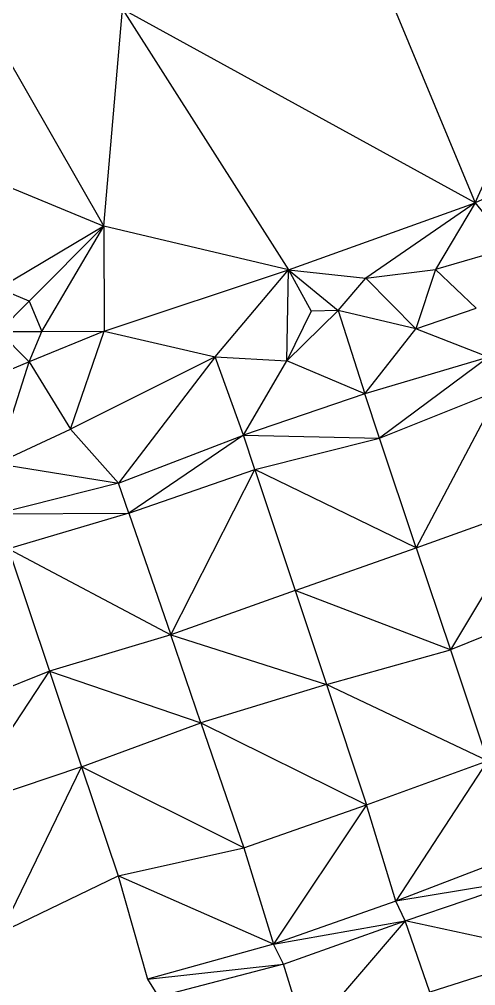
# Model space of a CAD drawing. Header units: inches. Extents: x 2000000 to 2613718, y 1000000 to 1269741.
# Drawn here: x 2612814.6 to 2613026.8, y 1267275.8 to 1267725 of the extents above; entities that cross this region are included whole.
import ezdxf

# ---------------------------------------------------------------- set-up
doc = ezdxf.new("R2010")
doc.units = ezdxf.units.IN
doc.header["$MEASUREMENT"] = 0

msp = doc.modelspace()

# ---------------------------------------------------------------- linework, layer by layer
for points, elevation in [([(2612999.02, 1267581.13), (2612962.92, 1267589.68)], 245.71), ([(2612999.02, 1267581.13), (2612962.92, 1267589.68)], 245.71), ([(2612865.55, 1267495.45), (2612860.78, 1267509.37)], 245.6), ([(2612865.55, 1267495.45), (2612860.78, 1267509.37)], 245.6)]:
    msp.add_lwpolyline(points, dxfattribs=dict(elevation=elevation))
for points in [[(2613026.55, 1267639.69, 245.8), (2613116.85, 1267839.87, 246.37)], [(2613026.55, 1267639.69, 245.8), (2613116.85, 1267839.87, 246.37)], [(2612771.12, 1267773.29, 245.9), (2612853.92, 1267628.83, 245.71)], [(2612771.12, 1267773.29, 245.9), (2612853.92, 1267628.83, 245.71)], [(2612971.12, 1267773.29, 246.02), (2613026.55, 1267639.69, 245.8)], [(2612971.12, 1267773.29, 246.02), (2613026.55, 1267639.69, 245.8)], [(2612853.92, 1267628.83, 245.71), (2612862.63, 1267729.83, 245.87)], [(2612853.92, 1267628.83, 245.71), (2612862.63, 1267729.83, 245.87)], [(2612862.63, 1267729.83, 245.87), (2612939.81, 1267608.54, 245.71)], [(2613026.55, 1267639.69, 245.8), (2612862.63, 1267729.83, 245.87)], [(2612862.63, 1267729.83, 245.87), (2612939.81, 1267608.54, 245.71)], [(2613026.55, 1267639.69, 245.8), (2612862.63, 1267729.83, 245.87)], [(2613113.73, 1267678.79, 245.93), (2613026.55, 1267639.69, 245.8)], [(2613113.73, 1267678.79, 245.93), (2613026.55, 1267639.69, 245.8)], [(2612805.04, 1267649.08, 245.71), (2612853.92, 1267628.83, 245.71)], [(2612805.04, 1267649.08, 245.71), (2612853.92, 1267628.83, 245.71)], [(2612939.81, 1267608.54, 245.71), (2613026.55, 1267639.69, 245.8)], [(2612939.81, 1267608.54, 245.71), (2613026.55, 1267639.69, 245.8)], [(2613026.55, 1267639.69, 245.8), (2612975.66, 1267604.74, 245.72)], [(2613026.55, 1267639.69, 245.8), (2612975.66, 1267604.74, 245.72)], [(2613026.55, 1267639.69, 245.8), (2613008.07, 1267608.76, 245.74)], [(2613026.55, 1267639.69, 245.8), (2613008.07, 1267608.76, 245.74)], [(2613026.55, 1267639.69, 245.8), (2613043.25, 1267618.95, 245.77)], [(2613026.55, 1267639.69, 245.8), (2613043.25, 1267618.95, 245.77)], [(2612853.92, 1267628.83, 245.71), (2612805.04, 1267599.95, 245.65)], [(2612853.92, 1267628.83, 245.71), (2612805.04, 1267599.95, 245.65)], [(2612853.92, 1267628.83, 245.71), (2612819.18, 1267594.09, 245.64)], [(2612853.92, 1267628.83, 245.71), (2612819.18, 1267594.09, 245.64)], [(2612825.04, 1267579.95, 245.62), (2612853.92, 1267628.83, 245.71)], [(2612825.04, 1267579.95, 245.62), (2612853.92, 1267628.83, 245.71)], [(2612853.92, 1267628.83, 245.71), (2612853.99, 1267580.08, 245.64)], [(2612939.81, 1267608.54, 245.71), (2612853.92, 1267628.83, 245.71)], [(2612853.92, 1267628.83, 245.71), (2612853.99, 1267580.08, 245.64)], [(2612939.81, 1267608.54, 245.71), (2612853.92, 1267628.83, 245.71)], [(2613043.25, 1267618.95, 245.77), (2613008.07, 1267608.76, 245.74)], [(2613043.25, 1267618.95, 245.77), (2613008.07, 1267608.76, 245.74)], [(2612853.99, 1267580.08, 245.64), (2612939.81, 1267608.54, 245.71)], [(2612853.99, 1267580.08, 245.64), (2612939.81, 1267608.54, 245.71)], [(2612905.63, 1267568.11, 245.67), (2612939.81, 1267608.54, 245.71)], [(2612905.63, 1267568.11, 245.67), (2612939.81, 1267608.54, 245.71)], [(2612938.98, 1267566.31, 245.67), (2612939.81, 1267608.54, 245.71)], [(2612938.98, 1267566.31, 245.67), (2612939.81, 1267608.54, 245.71)], [(2612939.81, 1267608.54, 245.71), (2612975.66, 1267604.74, 245.72)], [(2612939.81, 1267608.54, 245.71), (2612962.92, 1267589.68, 245.71)], [(2612939.81, 1267608.54, 245.71), (2612950.29, 1267589.42, 245.7)], [(2612939.81, 1267608.54, 245.71), (2612975.66, 1267604.74, 245.72)], [(2612939.81, 1267608.54, 245.71), (2612962.92, 1267589.68, 245.71)], [(2612939.81, 1267608.54, 245.71), (2612950.29, 1267589.42, 245.7)], [(2612975.66, 1267604.74, 245.72), (2613008.07, 1267608.76, 245.74)], [(2612975.66, 1267604.74, 245.72), (2613008.07, 1267608.76, 245.74)], [(2613008.07, 1267608.76, 245.74), (2612999.02, 1267581.13, 245.71)], [(2613008.07, 1267608.76, 245.74), (2612999.02, 1267581.13, 245.71)], [(2613027.05, 1267590.82, 245.73), (2613008.07, 1267608.76, 245.74)], [(2613027.05, 1267590.82, 245.73), (2613008.07, 1267608.76, 245.74)], [(2612962.92, 1267589.68, 245.71), (2612975.66, 1267604.74, 245.72)], [(2612962.92, 1267589.68, 245.71), (2612975.66, 1267604.74, 245.72)], [(2612999.02, 1267581.13, 245.71), (2612975.66, 1267604.74, 245.72)], [(2612999.02, 1267581.13, 245.71), (2612975.66, 1267604.74, 245.72)], [(2612819.18, 1267594.09, 245.64), (2612805.04, 1267599.95, 245.65)], [(2612819.18, 1267594.09, 245.64), (2612805.04, 1267599.95, 245.65)], [(2612805.04, 1267579.95, 245.61), (2612819.18, 1267594.09, 245.64)], [(2612805.04, 1267579.95, 245.61), (2612819.18, 1267594.09, 245.64)], [(2612819.18, 1267594.09, 245.64), (2612825.04, 1267579.95, 245.62)], [(2612819.18, 1267594.09, 245.64), (2612825.04, 1267579.95, 245.62)], [(2612938.98, 1267566.31, 245.67), (2612962.92, 1267589.68, 245.71)], [(2612938.98, 1267566.31, 245.67), (2612962.92, 1267589.68, 245.71)], [(2612950.29, 1267589.42, 245.7), (2612938.98, 1267566.31, 245.67)], [(2612950.29, 1267589.42, 245.7), (2612938.98, 1267566.31, 245.67)], [(2612962.92, 1267589.68, 245.71), (2612950.29, 1267589.42, 245.7)], [(2612962.92, 1267589.68, 245.71), (2612950.29, 1267589.42, 245.7)], [(2612962.92, 1267589.68, 245.71), (2612975.25, 1267550.87, 245.68)], [(2612962.92, 1267589.68, 245.71), (2612975.25, 1267550.87, 245.68)], [(2612999.02, 1267581.13, 245.71), (2613027.05, 1267590.82, 245.73)], [(2612999.02, 1267581.13, 245.71), (2613027.05, 1267590.82, 245.73)], [(2612975.25, 1267550.87, 245.68), (2612999.02, 1267581.13, 245.71)], [(2612975.25, 1267550.87, 245.68), (2612999.02, 1267581.13, 245.71)], [(2613032.75, 1267567.93, 245.71), (2612999.02, 1267581.13, 245.71)], [(2613032.75, 1267567.93, 245.71), (2612999.02, 1267581.13, 245.71)], [(2612805.04, 1267579.95, 245.61), (2612825.04, 1267579.95, 245.62)], [(2612819.18, 1267565.81, 245.6), (2612805.04, 1267579.95, 245.61)], [(2612805.04, 1267579.95, 245.61), (2612825.04, 1267579.95, 245.62)], [(2612819.18, 1267565.81, 245.6), (2612805.04, 1267579.95, 245.61)], [(2612853.99, 1267580.08, 245.64), (2612819.18, 1267565.81, 245.6)], [(2612853.99, 1267580.08, 245.64), (2612819.18, 1267565.81, 245.6)], [(2612819.18, 1267565.81, 245.6), (2612825.04, 1267579.95, 245.62)], [(2612819.18, 1267565.81, 245.6), (2612825.04, 1267579.95, 245.62)], [(2612825.04, 1267579.95, 245.62), (2612853.99, 1267580.08, 245.64)], [(2612825.04, 1267579.95, 245.62), (2612853.99, 1267580.08, 245.64)], [(2612838.41, 1267534.46, 245.59), (2612853.99, 1267580.08, 245.64)], [(2612838.41, 1267534.46, 245.59), (2612853.99, 1267580.08, 245.64)], [(2612853.99, 1267580.08, 245.64), (2612905.63, 1267568.11, 245.67)], [(2612853.99, 1267580.08, 245.64), (2612905.63, 1267568.11, 245.67)], [(2612905.63, 1267568.11, 245.67), (2612838.41, 1267534.46, 245.59)], [(2612905.63, 1267568.11, 245.67), (2612838.41, 1267534.46, 245.59)], [(2612905.63, 1267568.11, 245.67), (2612860.78, 1267509.37, 245.6)], [(2612905.63, 1267568.11, 245.67), (2612860.78, 1267509.37, 245.6)], [(2612918.8, 1267531.73, 245.65), (2612905.63, 1267568.11, 245.67)], [(2612905.63, 1267568.11, 245.67), (2612938.98, 1267566.31, 245.67)], [(2612918.8, 1267531.73, 245.65), (2612905.63, 1267568.11, 245.67)], [(2612905.63, 1267568.11, 245.67), (2612938.98, 1267566.31, 245.67)], [(2613032.75, 1267567.93, 245.71), (2612975.25, 1267550.87, 245.68)], [(2613032.75, 1267567.93, 245.71), (2612975.25, 1267550.87, 245.68)], [(2613032.75, 1267567.93, 245.71), (2612982.11, 1267530.37, 245.66)], [(2613032.75, 1267567.93, 245.71), (2612982.11, 1267530.37, 245.66)], [(2612804.05, 1267518.61, 245.53), (2612819.18, 1267565.81, 245.6)], [(2612804.05, 1267518.61, 245.53), (2612819.18, 1267565.81, 245.6)], [(2612819.18, 1267565.81, 245.6), (2612805.04, 1267559.95, 245.58)], [(2612819.18, 1267565.81, 245.6), (2612805.04, 1267559.95, 245.58)], [(2612819.18, 1267565.81, 245.6), (2612838.41, 1267534.46, 245.59)], [(2612819.18, 1267565.81, 245.6), (2612838.41, 1267534.46, 245.59)], [(2612918.8, 1267531.73, 245.65), (2612938.98, 1267566.31, 245.67)], [(2612918.8, 1267531.73, 245.65), (2612938.98, 1267566.31, 245.67)], [(2612975.25, 1267550.87, 245.68), (2612938.98, 1267566.31, 245.67)], [(2612975.25, 1267550.87, 245.68), (2612938.98, 1267566.31, 245.67)], [(2612975.25, 1267550.87, 245.68), (2612918.8, 1267531.73, 245.65)], [(2612975.25, 1267550.87, 245.68), (2612918.8, 1267531.73, 245.65)], [(2612982.11, 1267530.37, 245.66), (2612975.25, 1267550.87, 245.68)], [(2612982.11, 1267530.37, 245.66), (2612975.25, 1267550.87, 245.68)], [(2612982.11, 1267530.37, 245.66), (2613037.84, 1267552.72, 245.68)], [(2612982.11, 1267530.37, 245.66), (2613037.84, 1267552.72, 245.68)], [(2613037.84, 1267552.72, 245.68), (2612999.19, 1267479.31, 245.65)], [(2613037.84, 1267552.72, 245.68), (2612999.19, 1267479.31, 245.65)], [(2612804.05, 1267518.61, 245.53), (2612838.41, 1267534.46, 245.59)], [(2612804.05, 1267518.61, 245.53), (2612838.41, 1267534.46, 245.59)], [(2612838.41, 1267534.46, 245.59), (2612860.78, 1267509.37, 245.6)], [(2612838.41, 1267534.46, 245.59), (2612860.78, 1267509.37, 245.6)], [(2612860.78, 1267509.37, 245.6), (2612918.8, 1267531.73, 245.65)], [(2612860.78, 1267509.37, 245.6), (2612918.8, 1267531.73, 245.65)], [(2612918.8, 1267531.73, 245.65), (2612865.55, 1267495.45, 245.6)], [(2612918.8, 1267531.73, 245.65), (2612865.55, 1267495.45, 245.6)], [(2612918.8, 1267531.73, 245.65), (2612982.11, 1267530.37, 245.66)], [(2612924.11, 1267515.8, 245.63), (2612918.8, 1267531.73, 245.65)], [(2612918.8, 1267531.73, 245.65), (2612982.11, 1267530.37, 245.66)], [(2612924.11, 1267515.8, 245.63), (2612918.8, 1267531.73, 245.65)], [(2612924.11, 1267515.8, 245.63), (2612982.11, 1267530.37, 245.66)], [(2612924.11, 1267515.8, 245.63), (2612982.11, 1267530.37, 245.66)], [(2612999.19, 1267479.31, 245.65), (2612982.11, 1267530.37, 245.66)], [(2612999.19, 1267479.31, 245.65), (2612982.11, 1267530.37, 245.66)], [(2612804.05, 1267518.61, 245.53), (2612860.78, 1267509.37, 245.6)], [(2612804.05, 1267518.61, 245.53), (2612860.78, 1267509.37, 245.6)], [(2612865.55, 1267495.45, 245.6), (2612924.11, 1267515.8, 245.63)], [(2612865.55, 1267495.45, 245.6), (2612924.11, 1267515.8, 245.63)], [(2612884.97, 1267438.87, 245.6), (2612924.11, 1267515.8, 245.63)], [(2612884.97, 1267438.87, 245.6), (2612924.11, 1267515.8, 245.63)], [(2612924.11, 1267515.8, 245.63), (2612942.85, 1267459.51, 245.63)], [(2612999.19, 1267479.31, 245.65), (2612924.11, 1267515.8, 245.63)], [(2612924.11, 1267515.8, 245.63), (2612942.85, 1267459.51, 245.63)], [(2612999.19, 1267479.31, 245.65), (2612924.11, 1267515.8, 245.63)], [(2612860.78, 1267509.37, 245.6), (2612804.15, 1267495.21, 245.55)], [(2612860.78, 1267509.37, 245.6), (2612804.15, 1267495.21, 245.55)], [(2612999.19, 1267479.31, 245.65), (2613055.63, 1267499.64, 245.67)], [(2612999.19, 1267479.31, 245.65), (2613055.63, 1267499.64, 245.67)], [(2613055.63, 1267499.64, 245.67), (2613015.07, 1267431.87, 245.65)], [(2613055.63, 1267499.64, 245.67), (2613015.07, 1267431.87, 245.65)], [(2612804.15, 1267495.21, 245.55), (2612865.55, 1267495.45, 245.6)], [(2612804.15, 1267495.21, 245.55), (2612865.55, 1267495.45, 245.6)], [(2612865.55, 1267495.45, 245.6), (2612809.61, 1267478.9, 245.54)], [(2612865.55, 1267495.45, 245.6), (2612809.61, 1267478.9, 245.54)], [(2612865.55, 1267495.45, 245.6), (2612884.97, 1267438.87, 245.6)], [(2612865.55, 1267495.45, 245.6), (2612884.97, 1267438.87, 245.6)], [(2612809.61, 1267478.9, 245.54), (2612884.97, 1267438.87, 245.6)], [(2612809.61, 1267478.9, 245.54), (2612828.65, 1267422.05, 245.56)], [(2612809.61, 1267478.9, 245.54), (2612884.97, 1267438.87, 245.6)], [(2612809.61, 1267478.9, 245.54), (2612828.65, 1267422.05, 245.56)], [(2612942.85, 1267459.51, 245.63), (2612999.19, 1267479.31, 245.65)], [(2612942.85, 1267459.51, 245.63), (2612999.19, 1267479.31, 245.65)], [(2612999.19, 1267479.31, 245.65), (2613015.07, 1267431.87, 245.65)], [(2612999.19, 1267479.31, 245.65), (2613015.07, 1267431.87, 245.65)], [(2612942.85, 1267459.51, 245.63), (2612884.97, 1267438.87, 245.6)], [(2612942.85, 1267459.51, 245.63), (2612884.97, 1267438.87, 245.6)], [(2612942.85, 1267459.51, 245.63), (2612957.41, 1267415.8, 245.64)], [(2613015.07, 1267431.87, 245.65), (2612942.85, 1267459.51, 245.63)], [(2612942.85, 1267459.51, 245.63), (2612957.41, 1267415.8, 245.64)], [(2613015.07, 1267431.87, 245.65), (2612942.85, 1267459.51, 245.63)], [(2613070.8, 1267454.35, 245.67), (2613015.07, 1267431.87, 245.65)], [(2613070.8, 1267454.35, 245.67), (2613015.07, 1267431.87, 245.65)], [(2612884.97, 1267438.87, 245.6), (2612828.65, 1267422.05, 245.56)], [(2612884.97, 1267438.87, 245.6), (2612828.65, 1267422.05, 245.56)], [(2612884.97, 1267438.87, 245.6), (2612957.41, 1267415.8, 245.64)], [(2612898.97, 1267398.05, 245.62), (2612884.97, 1267438.87, 245.6)], [(2612884.97, 1267438.87, 245.6), (2612957.41, 1267415.8, 245.64)], [(2612898.97, 1267398.05, 245.62), (2612884.97, 1267438.87, 245.6)], [(2612957.41, 1267415.8, 245.64), (2613015.07, 1267431.87, 245.65)], [(2612957.41, 1267415.8, 245.64), (2613015.07, 1267431.87, 245.65)], [(2613015.07, 1267431.87, 245.65), (2613032.33, 1267380.29, 245.7)], [(2613015.07, 1267431.87, 245.65), (2613032.33, 1267380.29, 245.7)], [(2612828.65, 1267422.05, 245.56), (2612773, 1267399.68, 245.53)], [(2612828.65, 1267422.05, 245.56), (2612773, 1267399.68, 245.53)], [(2612786.85, 1267358.57, 245.56), (2612828.65, 1267422.05, 245.56)], [(2612786.85, 1267358.57, 245.56), (2612828.65, 1267422.05, 245.56)], [(2612828.65, 1267422.05, 245.56), (2612898.97, 1267398.05, 245.62)], [(2612828.65, 1267422.05, 245.56), (2612843.54, 1267377.57, 245.59)], [(2612828.65, 1267422.05, 245.56), (2612898.97, 1267398.05, 245.62)], [(2612828.65, 1267422.05, 245.56), (2612843.54, 1267377.57, 245.59)], [(2612957.41, 1267415.8, 245.64), (2612898.97, 1267398.05, 245.62)], [(2612957.41, 1267415.8, 245.64), (2612898.97, 1267398.05, 245.62)], [(2612957.41, 1267415.8, 245.64), (2612976.05, 1267359.85, 245.71)], [(2613032.33, 1267380.29, 245.7), (2612957.41, 1267415.8, 245.64)], [(2612957.41, 1267415.8, 245.64), (2612976.05, 1267359.85, 245.71)], [(2613032.33, 1267380.29, 245.7), (2612957.41, 1267415.8, 245.64)], [(2612843.54, 1267377.57, 245.59), (2612898.97, 1267398.05, 245.62)], [(2612843.54, 1267377.57, 245.59), (2612898.97, 1267398.05, 245.62)], [(2612898.97, 1267398.05, 245.62), (2612976.05, 1267359.85, 245.71)], [(2612898.97, 1267398.05, 245.62), (2612918.94, 1267339.86, 245.7)], [(2612898.97, 1267398.05, 245.62), (2612976.05, 1267359.85, 245.71)], [(2612898.97, 1267398.05, 245.62), (2612918.94, 1267339.86, 245.7)], [(2612976.05, 1267359.85, 245.71), (2613032.33, 1267380.29, 245.7)], [(2612976.05, 1267359.85, 245.71), (2613032.33, 1267380.29, 245.7)], [(2613032.33, 1267380.29, 245.7), (2612989.73, 1267315.09, 245.84)], [(2613032.33, 1267380.29, 245.7), (2612989.73, 1267315.09, 245.84)], [(2612843.54, 1267377.57, 245.59), (2612786.85, 1267358.57, 245.56)], [(2612843.54, 1267377.57, 245.59), (2612786.85, 1267358.57, 245.56)], [(2612806.35, 1267300.72, 245.62), (2612843.54, 1267377.57, 245.59)], [(2612806.35, 1267300.72, 245.62), (2612843.54, 1267377.57, 245.59)], [(2612843.54, 1267377.57, 245.59), (2612860.49, 1267326.95, 245.66)], [(2612918.94, 1267339.86, 245.7), (2612843.54, 1267377.57, 245.59)], [(2612843.54, 1267377.57, 245.59), (2612860.49, 1267326.95, 245.66)], [(2612918.94, 1267339.86, 245.7), (2612843.54, 1267377.57, 245.59)], [(2612918.94, 1267339.86, 245.7), (2612976.05, 1267359.85, 245.71)], [(2612918.94, 1267339.86, 245.7), (2612976.05, 1267359.85, 245.71)], [(2612976.05, 1267359.85, 245.71), (2612932.73, 1267295.1, 245.83)], [(2612976.05, 1267359.85, 245.71), (2612932.73, 1267295.1, 245.83)], [(2612989.73, 1267315.09, 245.84), (2612976.05, 1267359.85, 245.71)], [(2612989.73, 1267315.09, 245.84), (2612976.05, 1267359.85, 245.71)], [(2612860.49, 1267326.95, 245.66), (2612918.94, 1267339.86, 245.7)], [(2612860.49, 1267326.95, 245.66), (2612918.94, 1267339.86, 245.7)], [(2612918.94, 1267339.86, 245.7), (2612932.73, 1267295.1, 245.83)], [(2612918.94, 1267339.86, 245.7), (2612932.73, 1267295.1, 245.83)], [(2613047.48, 1267337.3, 245.83), (2612989.73, 1267315.09, 245.84)], [(2613047.48, 1267337.3, 245.83), (2612989.73, 1267315.09, 245.84)], [(2612806.35, 1267300.72, 245.62), (2612860.49, 1267326.95, 245.66)], [(2612806.35, 1267300.72, 245.62), (2612860.49, 1267326.95, 245.66)], [(2612860.49, 1267326.95, 245.66), (2612874.25, 1267278.82, 245.79)], [(2612932.73, 1267295.1, 245.83), (2612860.49, 1267326.95, 245.66)], [(2612860.49, 1267326.95, 245.66), (2612874.25, 1267278.82, 245.79)], [(2612932.73, 1267295.1, 245.83), (2612860.49, 1267326.95, 245.66)], [(2613050.75, 1267325.21, 245.92), (2612989.73, 1267315.09, 245.84)], [(2613050.75, 1267325.21, 245.92), (2612989.73, 1267315.09, 245.84)], [(2612993.97, 1267306.03, 245.9), (2613050.75, 1267325.21, 245.92)], [(2612993.97, 1267306.03, 245.9), (2613050.75, 1267325.21, 245.92)], [(2612989.73, 1267315.09, 245.84), (2612932.73, 1267295.1, 245.83)], [(2612989.73, 1267315.09, 245.84), (2612932.73, 1267295.1, 245.83)], [(2612993.97, 1267306.03, 245.9), (2612989.73, 1267315.09, 245.84)], [(2612993.97, 1267306.03, 245.9), (2612989.73, 1267315.09, 245.84)], [(2612932.73, 1267295.1, 245.83), (2612993.97, 1267306.03, 245.9)], [(2612932.73, 1267295.1, 245.83), (2612993.97, 1267306.03, 245.9)], [(2612937.5, 1267285.75, 245.89), (2612993.97, 1267306.03, 245.9)], [(2612937.5, 1267285.75, 245.89), (2612993.97, 1267306.03, 245.9)], [(2612993.97, 1267306.03, 245.9), (2612947.87, 1267252.09, 246.04)], [(2612993.97, 1267306.03, 245.9), (2612947.87, 1267252.09, 246.04)], [(2613005.53, 1267272.84, 246.08), (2612993.97, 1267306.03, 245.9)], [(2613062.89, 1267291.06, 246.13), (2612993.97, 1267306.03, 245.9)], [(2613005.53, 1267272.84, 246.08), (2612993.97, 1267306.03, 245.9)], [(2613062.89, 1267291.06, 246.13), (2612993.97, 1267306.03, 245.9)], [(2612932.73, 1267295.1, 245.83), (2612874.25, 1267278.82, 245.79)], [(2612932.73, 1267295.1, 245.83), (2612874.25, 1267278.82, 245.79)], [(2612937.5, 1267285.75, 245.89), (2612932.73, 1267295.1, 245.83)], [(2612937.5, 1267285.75, 245.89), (2612932.73, 1267295.1, 245.83)], [(2613062.89, 1267291.06, 246.13), (2613005.53, 1267272.84, 246.08)], [(2613062.89, 1267291.06, 246.13), (2613005.53, 1267272.84, 246.08)], [(2612874.25, 1267278.82, 245.79), (2612937.5, 1267285.75, 245.89)], [(2612874.25, 1267278.82, 245.79), (2612937.5, 1267285.75, 245.89)], [(2612937.5, 1267285.75, 245.89), (2612879.32, 1267270.71, 245.84)], [(2612937.5, 1267285.75, 245.89), (2612879.32, 1267270.71, 245.84)], [(2612947.87, 1267252.09, 246.04), (2612937.5, 1267285.75, 245.89)], [(2612947.87, 1267252.09, 246.04), (2612937.5, 1267285.75, 245.89)], [(2612874.25, 1267278.82, 245.79), (2612879.32, 1267270.71, 245.84)], [(2612874.25, 1267278.82, 245.79), (2612879.32, 1267270.71, 245.84)]]:
    msp.add_polyline3d(points)

doc.saveas('drawing.dxf')
